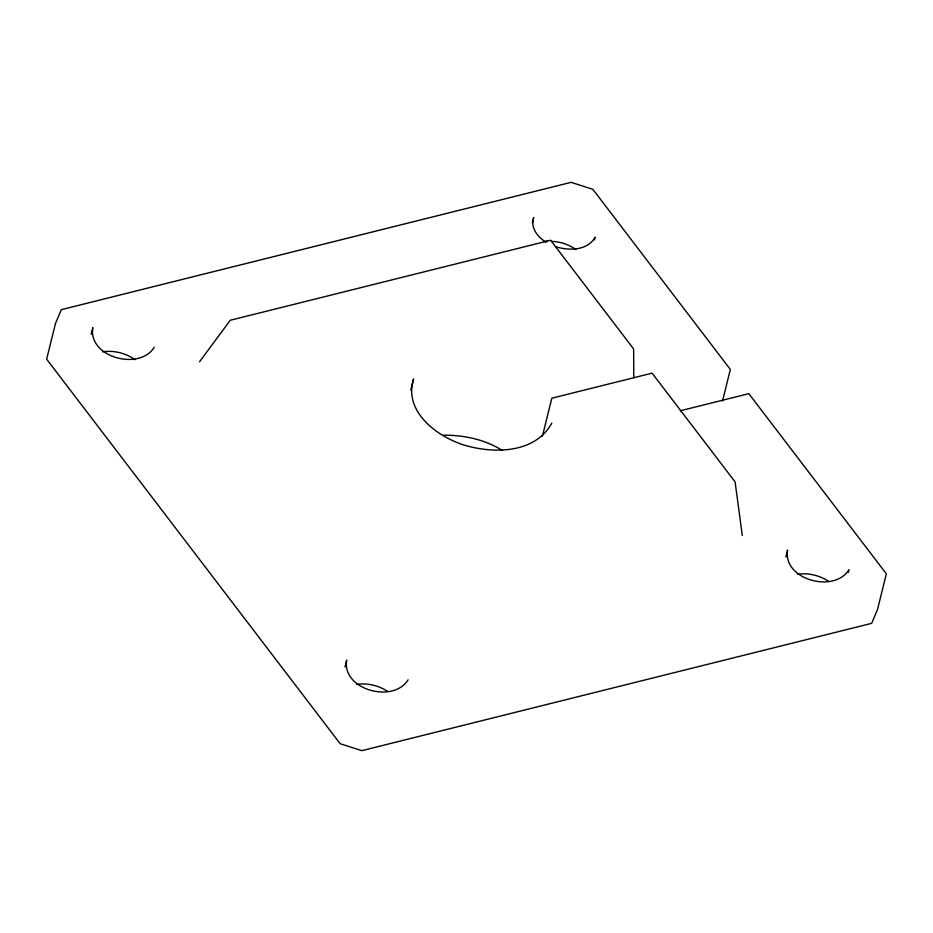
<?xml version="1.0" encoding="UTF-8"?>
<svg xmlns="http://www.w3.org/2000/svg" width="933" height="933" viewBox="0 0 933 933"><rect width="100%" height="100%" fill="white"/><g stroke="black" fill="none" stroke-linecap="round" stroke-linejoin="round"><path stroke-width="1.4" d="M91.142 334.457L92.834 327.588C87.795 357.176 139.425 371.287 154.248 347.251M410.812 390.227L413.611 378.938C403.196 411.301 436.831 436.539 464.098 445.076C493.522 453.951 535.076 453.625 551.776 423.174M345 667.013L346.691 660.156C341.653 689.732 393.283 703.844 408.106 679.819M532.37 222.975L533.734 217.482C530.049 227.582 537.828 237.518 546.306 242.23M542.388 436.317L551.823 398.204L652.109 373.165L735.087 481.871L742.306 535.554M594.461 239.898L595.137 237.157C587.708 250.685 569.247 250.825 556.173 246.883M722.527 401.038L730.352 369.456L592.828 189.294L571.113 182.343L61.333 309.651L55.49 323.483L46.65 359.182L340.172 743.706L361.887 750.657L871.667 623.349L877.51 609.517L886.35 573.818L748.826 393.668L680.332 410.765M785.889 556.919L787.592 550.05C782.554 579.638 834.172 593.75 848.995 569.713L848.319 572.465M199.534 361.747L230.299 320.241L550.645 240.248L633.624 348.954L633.799 377.713M544.849 241.519L547.403 241.157M102.677 351.799C113.884 350.143 125.78 353.129 135.028 359.648M797.435 574.261C808.188 572.664 819.652 575.358 828.679 581.387M356.534 684.356C367.299 682.769 378.763 685.452 387.79 691.493M551.52 241.367C560.185 241.647 568.862 244.493 575.918 249.554M443.641 435.163C464.098 435.105 485.09 439.466 502.479 450.557"/></g></svg>
